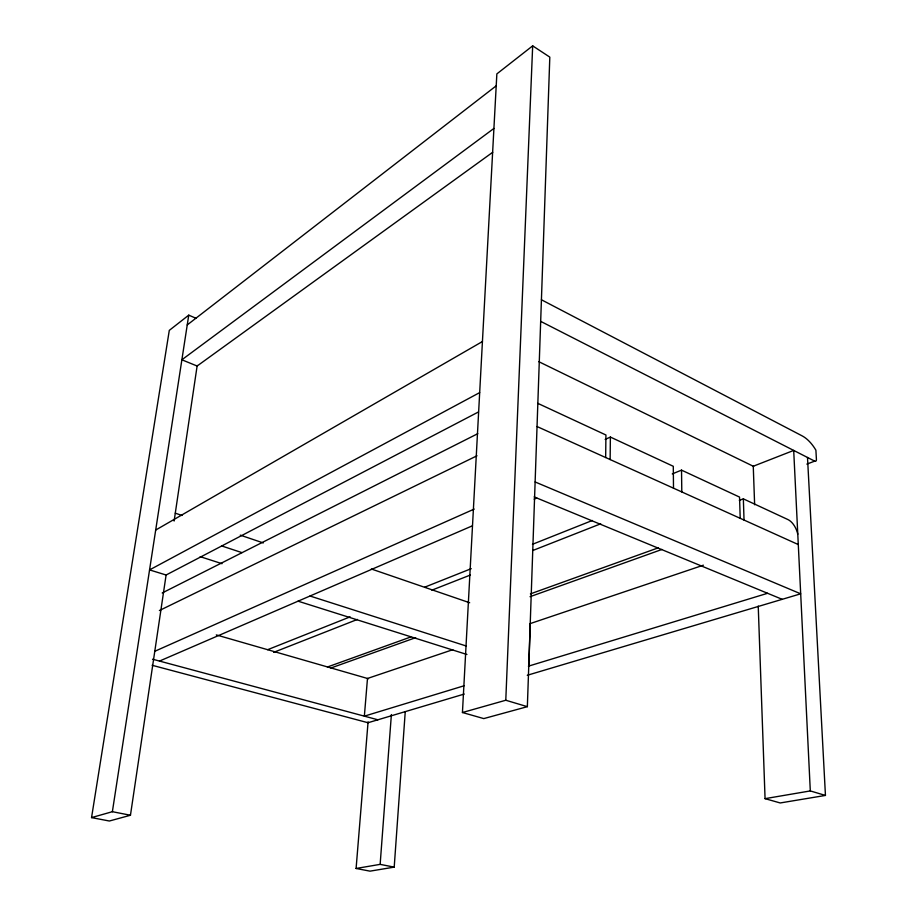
<?xml version="1.0" encoding="UTF-8"?>
<svg xmlns="http://www.w3.org/2000/svg" width="917" height="917" viewBox="0 0 917 917"><rect width="100%" height="100%" fill="white"/><g stroke="black" fill="none" stroke-linecap="round" stroke-linejoin="round"><path stroke-width="1.38" d="M610.137 459.555L610.378 437.065L673.284 466.295L673.502 488.176M605.656 457.526L605.931 435.002L537.843 403.365M527.355 706.675L549.81 57.118L532.674 45.85L496.854 73.899L462.443 712.52L483.775 718.596L527.355 706.675L505.783 700.244L462.443 712.52M528.822 666.04L530.29 623.56M505.783 700.244L532.674 45.85M368.084 721.794L356.094 868.468L370.021 871.15L394.207 867.127L405.245 711.649M356.094 868.468L380.142 864.364L391.387 714.549M196.227 318.371L188.742 315.15L169.29 330.384L91.551 817.597L109.364 821.013L130.455 815.247L166.137 574.787M174.115 521.039L197.201 365.447M91.551 817.597L112.378 811.694L188.742 315.15M187.228 324.95L496.212 85.831M493.919 128.449L181.875 359.785L197.121 366.021L492.727 152.268M155.695 530.049L482.434 341.537M479.683 392.602L149.563 569.904L166.103 575.005L478.502 411.939M162.206 592.967L477.791 433.672M159.386 610.539L477 455.783M605.163 439.438L610.378 437.065M154.606 651.368L474.192 509.084M159.501 661.077L472.347 525.831M534.13 499.123L536.754 497.988M672.264 473.906L681.526 470.134L739.549 497.083L740.202 518.323M267.638 649.694L350.134 616.854M424.663 587.201L471.235 568.666M532.445 544.308L592.325 520.478M273.644 652.354L357.401 619.433M431.85 590.17L470.41 575.016M532.892 550.464L600.704 523.802M806.857 464.105L814.686 461.136A3.003 1.628 68 0 0 816.417 459.406L815.901 450.201A31.923 17.538 68.1 0 0 802.111 435.862L541.42 299.767M739.343 500.35L743.355 498.859L787.909 519.561A15.474 8.769 69.6 0 1 797.779 534.21M327.392 667.014L410.759 636.983M530.427 593.872L658.177 547.862M330.865 668.023L415.653 637.659M530.049 596.692L661.936 549.455M452.815 649.694L367.488 678.465L364.358 716.154L464.14 685.756M530.026 623.652L703.385 565.181M528.387 666.178L767.575 593.288M464.22 694.066L368.015 722.734L152.119 665.272M527.275 675.279L800.69 593.815L535.127 481.964M758.233 606.057L765.065 798.65L810.307 790.924L825.449 795.429L807.499 457.468M825.449 795.429L780.207 802.96L765.065 798.65M112.378 811.694L130.455 815.247M380.142 864.364L394.207 867.127M152.543 659.197L377.873 719.788M216.286 634.908L368.496 678.752M298.059 601.174L466.925 654.486M310.003 596.016L466.306 646.027M200.204 556.665L222.006 563.691M221.57 545.902L241.882 552.607M175.285 513.176L182.047 515.469M240.277 535.15L263.294 542.933M371.351 568.998L469.676 602.756M534.153 496.911L782.212 599.328M537.041 426.531L798.283 544.56M538.864 361.711L753.659 466.444M540.675 321.363L814.686 461.136M810.307 790.924L793.698 450.43L753.258 466.249L754.634 504.774M743.355 498.859L744.031 520.054M681.526 470.134L681.801 491.936"/></g></svg>
